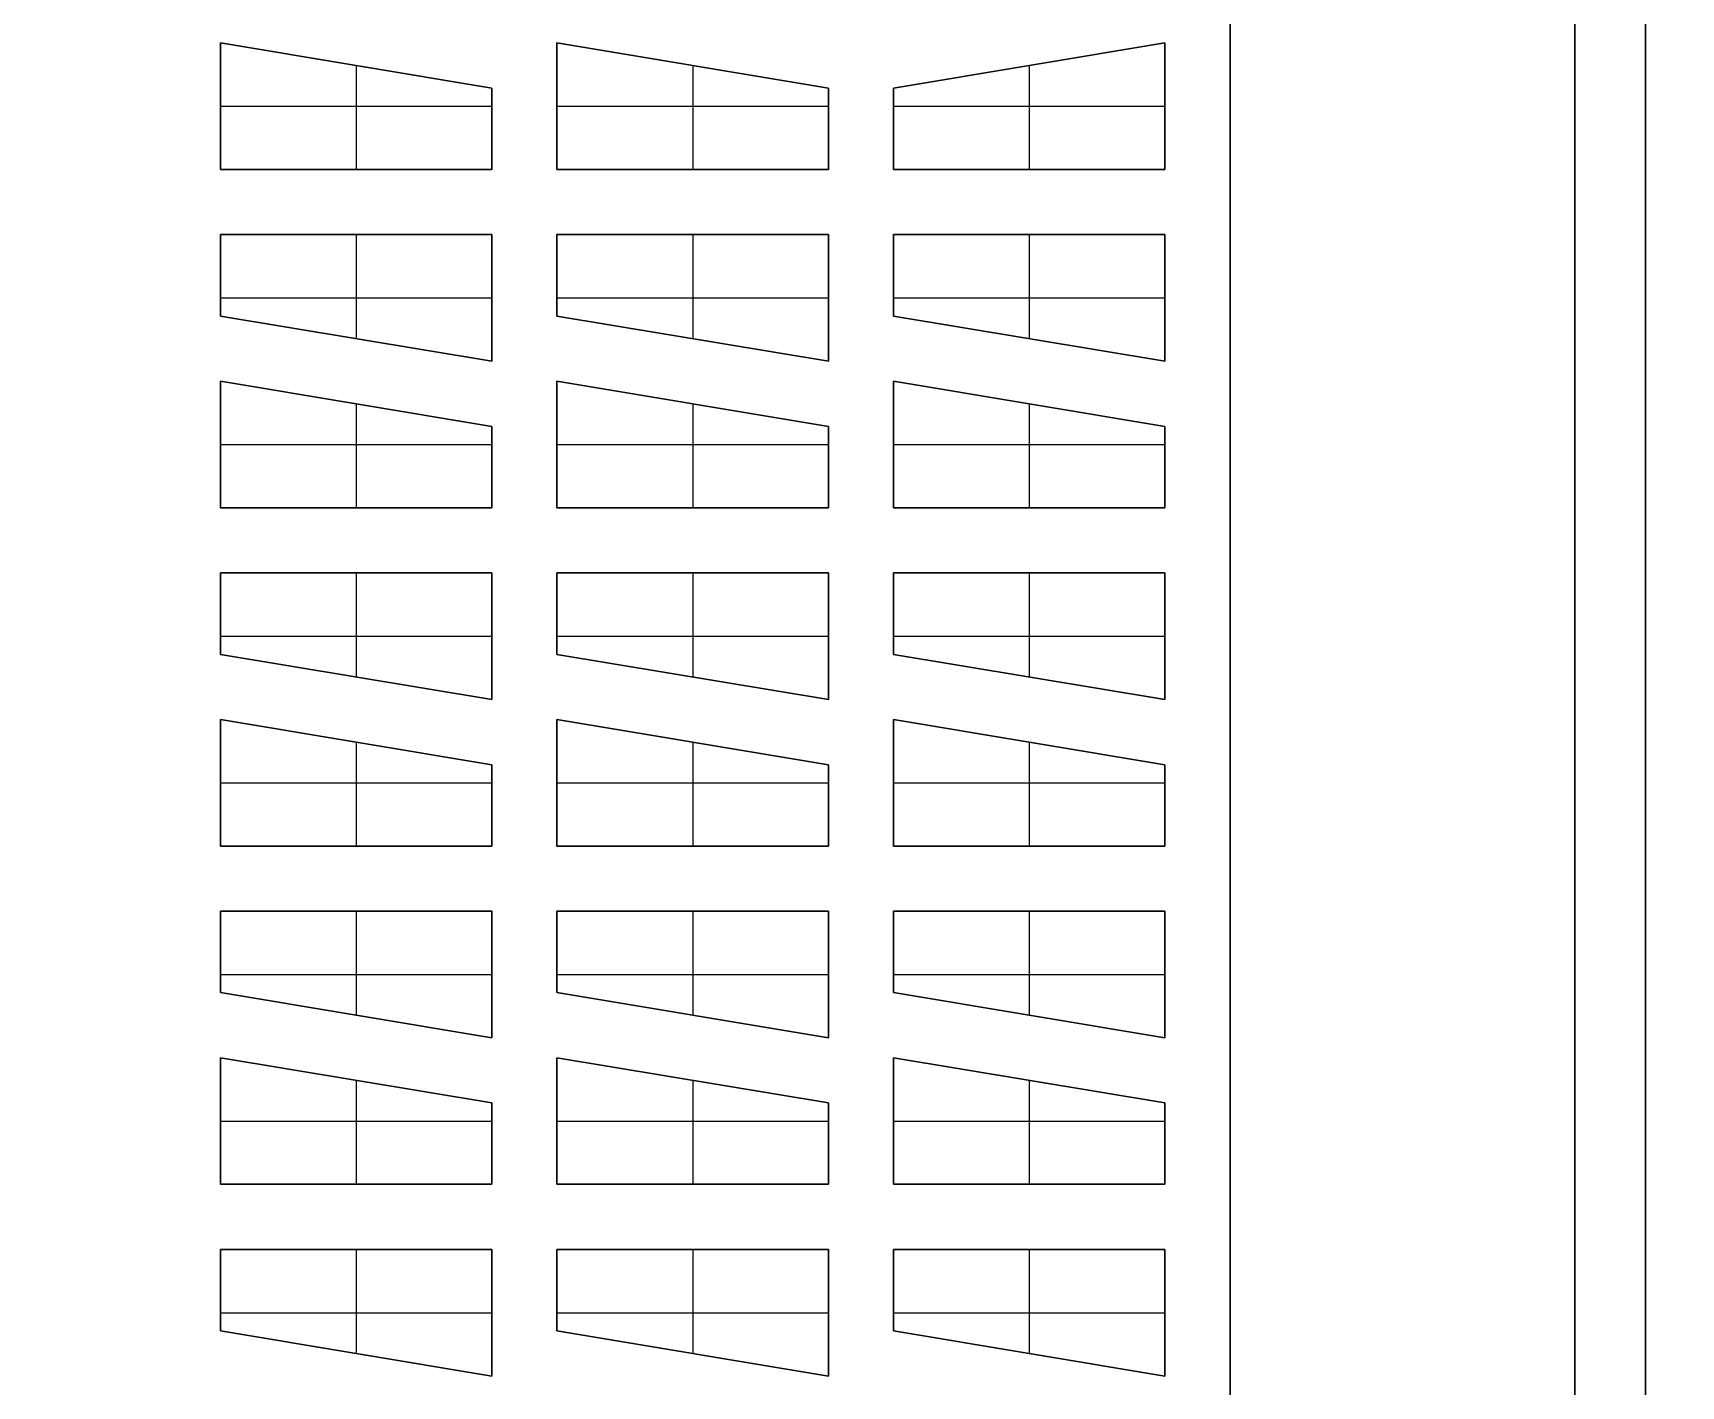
# Model space of a CAD drawing. Extents: x 1 to 2439, y 1 to 2439.
# Drawn here: x 313.6 to 617.2, y 225 to 474.3 of the extents above; entities that cross this region are included whole.
import ezdxf

# ---------------------------------------------------------------- set-up
doc = ezdxf.new("R2010")
doc.units = 0
doc.header["$MEASUREMENT"] = 0
for name, color, linetype in [('PROFILE_-_OUTSIDE', 18, 'CONTINUOUS'), ('SOLID', 4, 'CONTINUOUS'), ('STOCK_PERIMETER', 1, 'CONTINUOUS')]:
    doc.layers.add(name, color=color, linetype=linetype)

msp = doc.modelspace()

# ---------------------------------------------------------------- linework, layer by layer
at = {"layer": 'PROFILE_-_OUTSIDE'}
for p, q in [((597.6, 62, 0), (597.6, 1157.2, 0)), ((534.1, 1068.3, 0), (534.1, 150.9, 0))]:
    msp.add_line(p, q, dxfattribs=at)
at = {"layer": 'PROFILE_-_OUTSIDE', "color": 0, "linetype": 'BYBLOCK'}
for p, q in [((348.1, 449.17, 0), (348.1, 472.5, 0)), ((348.1, 472.5, 0), (398.1, 464.17, 0)), ((410.1, 449.17, 0), (410.1, 472.5, 0)), ((410.1, 472.5, 0), (460.1, 464.17, 0)), ((522.1, 472.5, 0), (472.1, 464.17, 0)), ((522.1, 449.17, 0), (522.1, 472.5, 0)), ((398.1, 464.17, 0), (398.1, 449.17, 0)), ((460.1, 464.17, 0), (460.1, 449.17, 0)), ((472.1, 464.17, 0), (472.1, 449.17, 0)), ((398.1, 449.17, 0), (348.1, 449.17, 0)), ((460.1, 449.17, 0), (410.1, 449.17, 0)), ((472.1, 449.17, 0), (522.1, 449.17, 0)), ((348.1, 437.17, 0), (398.1, 437.17, 0)), ((348.1, 422.17, 0), (348.1, 437.17, 0)), ((398.1, 437.17, 0), (398.1, 413.83, 0)), ((410.1, 437.17, 0), (460.1, 437.17, 0)), ((410.1, 422.17, 0), (410.1, 437.17, 0)), ((460.1, 437.17, 0), (460.1, 413.83, 0)), ((472.1, 437.17, 0), (522.1, 437.17, 0)), ((472.1, 422.17, 0), (472.1, 437.17, 0)), ((522.1, 437.17, 0), (522.1, 413.83, 0)), ((398.1, 413.83, 0), (348.1, 422.17, 0)), ((460.1, 413.83, 0), (410.1, 422.17, 0)), ((522.1, 413.83, 0), (472.1, 422.17, 0)), ((348.1, 386.83, 0), (348.1, 410.17, 0)), ((348.1, 410.17, 0), (398.1, 401.83, 0)), ((410.1, 386.83, 0), (410.1, 410.17, 0)), ((410.1, 410.17, 0), (460.1, 401.83, 0)), ((472.1, 386.83, 0), (472.1, 410.17, 0)), ((472.1, 410.17, 0), (522.1, 401.83, 0)), ((398.1, 401.83, 0), (398.1, 386.83, 0)), ((460.1, 401.83, 0), (460.1, 386.83, 0)), ((522.1, 401.83, 0), (522.1, 386.83, 0)), ((398.1, 386.83, 0), (348.1, 386.83, 0)), ((460.1, 386.83, 0), (410.1, 386.83, 0)), ((522.1, 386.83, 0), (472.1, 386.83, 0)), ((348.1, 374.83, 0), (398.1, 374.83, 0)), ((348.1, 359.83, 0), (348.1, 374.83, 0)), ((398.1, 374.83, 0), (398.1, 351.5, 0)), ((410.1, 374.83, 0), (460.1, 374.83, 0)), ((410.1, 359.83, 0), (410.1, 374.83, 0)), ((460.1, 374.83, 0), (460.1, 351.5, 0)), ((472.1, 374.83, 0), (522.1, 374.83, 0)), ((472.1, 359.83, 0), (472.1, 374.83, 0)), ((522.1, 374.83, 0), (522.1, 351.5, 0)), ((398.1, 351.5, 0), (348.1, 359.83, 0)), ((460.1, 351.5, 0), (410.1, 359.83, 0)), ((522.1, 351.5, 0), (472.1, 359.83, 0)), ((348.1, 324.5, 0), (348.1, 347.83, 0)), ((348.1, 347.83, 0), (398.1, 339.5, 0)), ((410.1, 324.5, 0), (410.1, 347.83, 0)), ((410.1, 347.83, 0), (460.1, 339.5, 0)), ((472.1, 324.5, 0), (472.1, 347.83, 0)), ((472.1, 347.83, 0), (522.1, 339.5, 0)), ((398.1, 339.5, 0), (398.1, 324.5, 0)), ((460.1, 339.5, 0), (460.1, 324.5, 0)), ((522.1, 339.5, 0), (522.1, 324.5, 0)), ((398.1, 324.5, 0), (348.1, 324.5, 0)), ((460.1, 324.5, 0), (410.1, 324.5, 0)), ((522.1, 324.5, 0), (472.1, 324.5, 0)), ((348.1, 312.5, 0), (398.1, 312.5, 0)), ((348.1, 297.5, 0), (348.1, 312.5, 0)), ((398.1, 312.5, 0), (398.1, 289.17, 0)), ((410.1, 312.5, 0), (460.1, 312.5, 0)), ((410.1, 297.5, 0), (410.1, 312.5, 0)), ((460.1, 312.5, 0), (460.1, 289.17, 0)), ((472.1, 312.5, 0), (522.1, 312.5, 0)), ((472.1, 297.5, 0), (472.1, 312.5, 0)), ((522.1, 312.5, 0), (522.1, 289.17, 0)), ((398.1, 289.17, 0), (348.1, 297.5, 0)), ((460.1, 289.17, 0), (410.1, 297.5, 0)), ((522.1, 289.17, 0), (472.1, 297.5, 0)), ((348.1, 262.17, 0), (348.1, 285.5, 0)), ((348.1, 285.5, 0), (398.1, 277.17, 0)), ((410.1, 262.17, 0), (410.1, 285.5, 0)), ((410.1, 285.5, 0), (460.1, 277.17, 0)), ((472.1, 262.17, 0), (472.1, 285.5, 0)), ((472.1, 285.5, 0), (522.1, 277.17, 0)), ((398.1, 277.17, 0), (398.1, 262.17, 0)), ((460.1, 277.17, 0), (460.1, 262.17, 0)), ((522.1, 277.17, 0), (522.1, 262.17, 0)), ((398.1, 262.17, 0), (348.1, 262.17, 0)), ((460.1, 262.17, 0), (410.1, 262.17, 0)), ((522.1, 262.17, 0), (472.1, 262.17, 0)), ((348.1, 250.17, 0), (398.1, 250.17, 0)), ((348.1, 235.17, 0), (348.1, 250.17, 0)), ((398.1, 250.17, 0), (398.1, 226.83, 0)), ((410.1, 250.17, 0), (460.1, 250.17, 0)), ((410.1, 235.17, 0), (410.1, 250.17, 0)), ((460.1, 250.17, 0), (460.1, 226.83, 0)), ((472.1, 250.17, 0), (522.1, 250.17, 0)), ((472.1, 235.17, 0), (472.1, 250.17, 0)), ((522.1, 250.17, 0), (522.1, 226.83, 0)), ((398.1, 226.83, 0), (348.1, 235.17, 0)), ((460.1, 226.83, 0), (410.1, 235.17, 0)), ((522.1, 226.83, 0), (472.1, 235.17, 0))]:
    msp.add_line(p, q, dxfattribs=at)
at = {"layer": 'SOLID'}
for p, q in [((597.6, 1157.2, 0), (597.6, 62, 0)), ((597.6, 1157.2, 17.78), (597.6, 62, 17.78)), ((597.6, 62, 8.89), (597.6, 1157.2, 8.89)), ((348.1, 472.5, 0), (398.1, 464.17, 0)), ((348.1, 449.17, 0), (348.1, 472.5, 0)), ((348.1, 449.17, 17.78), (348.1, 472.5, 17.78)), ((348.1, 472.5, 17.78), (348.1, 472.5, 0)), ((348.1, 472.5, 17.78), (398.1, 464.17, 17.78)), ((348.1, 472.5, 8.89), (348.1, 449.17, 8.89)), ((398.1, 464.17, 8.89), (348.1, 472.5, 8.89)), ((410.1, 472.5, 0), (460.1, 464.17, 0)), ((410.1, 449.17, 0), (410.1, 472.5, 0)), ((410.1, 449.17, 17.78), (410.1, 472.5, 17.78)), ((410.1, 472.5, 17.78), (410.1, 472.5, 0)), ((410.1, 472.5, 17.78), (460.1, 464.17, 17.78)), ((410.1, 472.5, 8.89), (410.1, 449.17, 8.89)), ((460.1, 464.17, 8.89), (410.1, 472.5, 8.89)), ((472.1, 464.17, 0), (522.1, 472.5, 0)), ((472.1, 464.17, 17.78), (522.1, 472.5, 17.78)), ((522.1, 472.5, 8.89), (472.1, 464.17, 8.89)), ((522.1, 472.5, 0), (522.1, 449.17, 0)), ((522.1, 472.5, 17.78), (522.1, 472.5, 0)), ((522.1, 472.5, 17.78), (522.1, 449.17, 17.78)), ((522.1, 449.17, 8.89), (522.1, 472.5, 8.89)), ((373.1, 468.33, 0), (373.1, 449.17, 0)), ((373.1, 468.33, 0), (373.1, 468.33, 17.78)), ((373.1, 468.33, 17.78), (373.1, 449.17, 17.78)), ((435.1, 468.33, 0), (435.1, 449.17, 0)), ((435.1, 468.33, 0), (435.1, 468.33, 17.78)), ((435.1, 468.33, 17.78), (435.1, 449.17, 17.78)), ((497.1, 468.33, 0), (497.1, 449.17, 0)), ((497.1, 468.33, 0), (497.1, 468.33, 17.78)), ((497.1, 468.33, 17.78), (497.1, 449.17, 17.78)), ((398.1, 464.17, 0), (398.1, 449.17, 0)), ((398.1, 464.17, 17.78), (398.1, 464.17, 0)), ((398.1, 464.17, 17.78), (398.1, 449.17, 17.78)), ((398.1, 449.17, 8.89), (398.1, 464.17, 8.89)), ((460.1, 464.17, 0), (460.1, 449.17, 0)), ((460.1, 464.17, 17.78), (460.1, 464.17, 0)), ((460.1, 464.17, 17.78), (460.1, 449.17, 17.78)), ((460.1, 449.17, 8.89), (460.1, 464.17, 8.89)), ((472.1, 449.17, 0), (472.1, 464.17, 0)), ((472.1, 449.17, 17.78), (472.1, 464.17, 17.78)), ((472.1, 464.17, 17.78), (472.1, 464.17, 0)), ((472.1, 464.17, 8.89), (472.1, 449.17, 8.89)), ((348.1, 460.83, 0), (398.1, 460.83, 0)), ((348.1, 460.83, 0), (348.1, 460.83, 17.78)), ((348.1, 460.83, 17.78), (398.1, 460.83, 17.78)), ((410.1, 460.83, 0), (460.1, 460.83, 0)), ((410.1, 460.83, 0), (410.1, 460.83, 17.78)), ((410.1, 460.83, 17.78), (460.1, 460.83, 17.78)), ((472.1, 460.83, 0), (522.1, 460.83, 0)), ((472.1, 460.83, 17.78), (522.1, 460.83, 17.78)), ((522.1, 460.83, 0), (522.1, 460.83, 17.78)), ((398.1, 456.67, 0), (398.1, 456.67, 17.78)), ((460.1, 456.67, 0), (460.1, 456.67, 17.78)), ((472.1, 456.67, 0), (472.1, 456.67, 17.78)), ((398.1, 449.17, 0), (348.1, 449.17, 0)), ((398.1, 449.17, 17.78), (348.1, 449.17, 17.78)), ((348.1, 449.17, 17.78), (348.1, 449.17, 0)), ((348.1, 449.17, 8.89), (398.1, 449.17, 8.89)), ((373.1, 449.17, 0), (373.1, 449.17, 17.78)), ((398.1, 449.17, 0), (398.1, 449.17, 17.78)), ((460.1, 449.17, 0), (410.1, 449.17, 0)), ((460.1, 449.17, 17.78), (410.1, 449.17, 17.78)), ((410.1, 449.17, 17.78), (410.1, 449.17, 0)), ((410.1, 449.17, 8.89), (460.1, 449.17, 8.89)), ((435.1, 449.17, 0), (435.1, 449.17, 17.78)), ((460.1, 449.17, 0), (460.1, 449.17, 17.78)), ((522.1, 449.17, 0), (472.1, 449.17, 0)), ((472.1, 449.17, 0), (472.1, 449.17, 17.78)), ((522.1, 449.17, 17.78), (472.1, 449.17, 17.78)), ((472.1, 449.17, 8.89), (522.1, 449.17, 8.89)), ((497.1, 449.17, 0), (497.1, 449.17, 17.78)), ((522.1, 449.17, 17.78), (522.1, 449.17, 0)), ((348.1, 437.17, 0), (398.1, 437.17, 0)), ((348.1, 422.17, 0), (348.1, 437.17, 0)), ((348.1, 437.17, 0), (348.1, 437.17, 17.78)), ((348.1, 437.17, 17.78), (398.1, 437.17, 17.78)), ((348.1, 422.17, 17.78), (348.1, 437.17, 17.78)), ((398.1, 437.17, 8.89), (348.1, 437.17, 8.89)), ((348.1, 437.17, 8.89), (348.1, 422.17, 8.89)), ((373.1, 437.17, 0), (373.1, 418, 0)), ((373.1, 437.17, 0), (373.1, 437.17, 17.78)), ((373.1, 437.17, 17.78), (373.1, 418, 17.78)), ((398.1, 437.17, 0), (398.1, 413.83, 0)), ((398.1, 437.17, 17.78), (398.1, 437.17, 0)), ((398.1, 437.17, 17.78), (398.1, 413.83, 17.78)), ((398.1, 413.83, 8.89), (398.1, 437.17, 8.89)), ((410.1, 437.17, 0), (460.1, 437.17, 0)), ((410.1, 422.17, 0), (410.1, 437.17, 0)), ((410.1, 437.17, 0), (410.1, 437.17, 17.78)), ((410.1, 437.17, 17.78), (460.1, 437.17, 17.78)), ((410.1, 422.17, 17.78), (410.1, 437.17, 17.78)), ((460.1, 437.17, 8.89), (410.1, 437.17, 8.89)), ((410.1, 437.17, 8.89), (410.1, 422.17, 8.89)), ((435.1, 437.17, 0), (435.1, 418, 0)), ((435.1, 437.17, 0), (435.1, 437.17, 17.78)), ((435.1, 437.17, 17.78), (435.1, 418, 17.78)), ((460.1, 437.17, 0), (460.1, 413.83, 0)), ((460.1, 437.17, 17.78), (460.1, 437.17, 0)), ((460.1, 437.17, 17.78), (460.1, 413.83, 17.78)), ((460.1, 413.83, 8.89), (460.1, 437.17, 8.89)), ((472.1, 437.17, 0), (522.1, 437.17, 0)), ((472.1, 422.17, 0), (472.1, 437.17, 0)), ((472.1, 437.17, 0), (472.1, 437.17, 17.78)), ((472.1, 437.17, 17.78), (522.1, 437.17, 17.78)), ((472.1, 422.17, 17.78), (472.1, 437.17, 17.78)), ((522.1, 437.17, 8.89), (472.1, 437.17, 8.89)), ((472.1, 437.17, 8.89), (472.1, 422.17, 8.89)), ((497.1, 437.17, 0), (497.1, 418, 0)), ((497.1, 437.17, 0), (497.1, 437.17, 17.78)), ((497.1, 437.17, 17.78), (497.1, 418, 17.78)), ((522.1, 437.17, 0), (522.1, 413.83, 0)), ((522.1, 437.17, 17.78), (522.1, 437.17, 0)), ((522.1, 437.17, 17.78), (522.1, 413.83, 17.78)), ((522.1, 413.83, 8.89), (522.1, 437.17, 8.89)), ((348.1, 429.67, 0), (348.1, 429.67, 17.78)), ((410.1, 429.67, 0), (410.1, 429.67, 17.78)), ((472.1, 429.67, 0), (472.1, 429.67, 17.78)), ((348.1, 425.5, 0), (398.1, 425.5, 0)), ((348.1, 425.5, 17.78), (398.1, 425.5, 17.78)), ((398.1, 425.5, 0), (398.1, 425.5, 17.78)), ((410.1, 425.5, 0), (460.1, 425.5, 0)), ((410.1, 425.5, 17.78), (460.1, 425.5, 17.78)), ((460.1, 425.5, 0), (460.1, 425.5, 17.78)), ((472.1, 425.5, 0), (522.1, 425.5, 0)), ((472.1, 425.5, 17.78), (522.1, 425.5, 17.78)), ((522.1, 425.5, 0), (522.1, 425.5, 17.78)), ((398.1, 413.83, 0), (348.1, 422.17, 0)), ((398.1, 413.83, 17.78), (348.1, 422.17, 17.78)), ((348.1, 422.17, 17.78), (348.1, 422.17, 0)), ((348.1, 422.17, 8.89), (398.1, 413.83, 8.89)), ((460.1, 413.83, 0), (410.1, 422.17, 0)), ((460.1, 413.83, 17.78), (410.1, 422.17, 17.78)), ((410.1, 422.17, 17.78), (410.1, 422.17, 0)), ((410.1, 422.17, 8.89), (460.1, 413.83, 8.89)), ((522.1, 413.83, 0), (472.1, 422.17, 0)), ((522.1, 413.83, 17.78), (472.1, 422.17, 17.78)), ((472.1, 422.17, 17.78), (472.1, 422.17, 0)), ((472.1, 422.17, 8.89), (522.1, 413.83, 8.89)), ((373.1, 418, 0), (373.1, 418, 17.78)), ((435.1, 418, 0), (435.1, 418, 17.78)), ((497.1, 418, 0), (497.1, 418, 17.78)), ((398.1, 413.83, 17.78), (398.1, 413.83, 0)), ((460.1, 413.83, 17.78), (460.1, 413.83, 0)), ((522.1, 413.83, 17.78), (522.1, 413.83, 0)), ((348.1, 410.17, 0), (398.1, 401.83, 0)), ((348.1, 386.83, 0), (348.1, 410.17, 0)), ((348.1, 386.83, 17.78), (348.1, 410.17, 17.78)), ((348.1, 410.17, 17.78), (348.1, 410.17, 0)), ((348.1, 410.17, 17.78), (398.1, 401.83, 17.78)), ((348.1, 410.17, 8.89), (348.1, 386.83, 8.89)), ((398.1, 401.83, 8.89), (348.1, 410.17, 8.89)), ((410.1, 410.17, 0), (460.1, 401.83, 0)), ((410.1, 386.83, 0), (410.1, 410.17, 0)), ((410.1, 386.83, 17.78), (410.1, 410.17, 17.78)), ((410.1, 410.17, 17.78), (410.1, 410.17, 0)), ((410.1, 410.17, 17.78), (460.1, 401.83, 17.78)), ((410.1, 410.17, 8.89), (410.1, 386.83, 8.89)), ((460.1, 401.83, 8.89), (410.1, 410.17, 8.89)), ((472.1, 410.17, 0), (522.1, 401.83, 0)), ((472.1, 386.83, 0), (472.1, 410.17, 0)), ((472.1, 386.83, 17.78), (472.1, 410.17, 17.78)), ((472.1, 410.17, 17.78), (472.1, 410.17, 0)), ((472.1, 410.17, 17.78), (522.1, 401.83, 17.78)), ((472.1, 410.17, 8.89), (472.1, 386.83, 8.89)), ((522.1, 401.83, 8.89), (472.1, 410.17, 8.89)), ((373.1, 406, 0), (373.1, 386.83, 0)), ((373.1, 406, 0), (373.1, 406, 17.78)), ((373.1, 406, 17.78), (373.1, 386.83, 17.78)), ((435.1, 406, 0), (435.1, 386.83, 0)), ((435.1, 406, 0), (435.1, 406, 17.78)), ((435.1, 406, 17.78), (435.1, 386.83, 17.78)), ((497.1, 406, 0), (497.1, 386.83, 0)), ((497.1, 406, 0), (497.1, 406, 17.78)), ((497.1, 406, 17.78), (497.1, 386.83, 17.78)), ((398.1, 401.83, 0), (398.1, 386.83, 0)), ((398.1, 401.83, 17.78), (398.1, 401.83, 0)), ((398.1, 401.83, 17.78), (398.1, 386.83, 17.78)), ((398.1, 386.83, 8.89), (398.1, 401.83, 8.89)), ((460.1, 401.83, 0), (460.1, 386.83, 0)), ((460.1, 401.83, 17.78), (460.1, 401.83, 0)), ((460.1, 401.83, 17.78), (460.1, 386.83, 17.78)), ((460.1, 386.83, 8.89), (460.1, 401.83, 8.89)), ((522.1, 401.83, 0), (522.1, 386.83, 0)), ((522.1, 401.83, 17.78), (522.1, 401.83, 0)), ((522.1, 401.83, 17.78), (522.1, 386.83, 17.78)), ((522.1, 386.83, 8.89), (522.1, 401.83, 8.89)), ((348.1, 398.5, 0), (398.1, 398.5, 0)), ((348.1, 398.5, 0), (348.1, 398.5, 17.78)), ((348.1, 398.5, 17.78), (398.1, 398.5, 17.78)), ((410.1, 398.5, 0), (460.1, 398.5, 0)), ((410.1, 398.5, 0), (410.1, 398.5, 17.78)), ((410.1, 398.5, 17.78), (460.1, 398.5, 17.78)), ((472.1, 398.5, 0), (522.1, 398.5, 0)), ((472.1, 398.5, 0), (472.1, 398.5, 17.78)), ((472.1, 398.5, 17.78), (522.1, 398.5, 17.78)), ((398.1, 394.33, 0), (398.1, 394.33, 17.78)), ((460.1, 394.33, 0), (460.1, 394.33, 17.78)), ((522.1, 394.33, 0), (522.1, 394.33, 17.78)), ((398.1, 386.83, 0), (348.1, 386.83, 0)), ((398.1, 386.83, 17.78), (348.1, 386.83, 17.78)), ((348.1, 386.83, 17.78), (348.1, 386.83, 0)), ((348.1, 386.83, 8.89), (398.1, 386.83, 8.89)), ((373.1, 386.83, 0), (373.1, 386.83, 17.78)), ((398.1, 386.83, 0), (398.1, 386.83, 17.78)), ((460.1, 386.83, 0), (410.1, 386.83, 0)), ((460.1, 386.83, 17.78), (410.1, 386.83, 17.78)), ((410.1, 386.83, 17.78), (410.1, 386.83, 0)), ((410.1, 386.83, 8.89), (460.1, 386.83, 8.89)), ((435.1, 386.83, 0), (435.1, 386.83, 17.78)), ((460.1, 386.83, 0), (460.1, 386.83, 17.78)), ((522.1, 386.83, 0), (472.1, 386.83, 0)), ((522.1, 386.83, 17.78), (472.1, 386.83, 17.78)), ((472.1, 386.83, 17.78), (472.1, 386.83, 0)), ((472.1, 386.83, 8.89), (522.1, 386.83, 8.89)), ((497.1, 386.83, 0), (497.1, 386.83, 17.78)), ((522.1, 386.83, 0), (522.1, 386.83, 17.78)), ((348.1, 374.83, 0), (398.1, 374.83, 0)), ((348.1, 359.83, 0), (348.1, 374.83, 0)), ((348.1, 374.83, 0), (348.1, 374.83, 17.78)), ((348.1, 374.83, 17.78), (398.1, 374.83, 17.78)), ((348.1, 359.83, 17.78), (348.1, 374.83, 17.78)), ((398.1, 374.83, 8.89), (348.1, 374.83, 8.89)), ((348.1, 374.83, 8.89), (348.1, 359.83, 8.89)), ((373.1, 374.83, 0), (373.1, 355.67, 0)), ((373.1, 374.83, 0), (373.1, 374.83, 17.78)), ((373.1, 374.83, 17.78), (373.1, 355.67, 17.78)), ((398.1, 374.83, 0), (398.1, 351.5, 0)), ((398.1, 374.83, 17.78), (398.1, 374.83, 0)), ((398.1, 374.83, 17.78), (398.1, 351.5, 17.78)), ((398.1, 351.5, 8.89), (398.1, 374.83, 8.89)), ((410.1, 374.83, 0), (460.1, 374.83, 0)), ((410.1, 359.83, 0), (410.1, 374.83, 0)), ((410.1, 374.83, 0), (410.1, 374.83, 17.78)), ((410.1, 374.83, 17.78), (460.1, 374.83, 17.78)), ((410.1, 359.83, 17.78), (410.1, 374.83, 17.78)), ((460.1, 374.83, 8.89), (410.1, 374.83, 8.89)), ((410.1, 374.83, 8.89), (410.1, 359.83, 8.89)), ((435.1, 374.83, 0), (435.1, 355.67, 0)), ((435.1, 374.83, 0), (435.1, 374.83, 17.78)), ((435.1, 374.83, 17.78), (435.1, 355.67, 17.78)), ((460.1, 374.83, 0), (460.1, 351.5, 0)), ((460.1, 374.83, 17.78), (460.1, 374.83, 0)), ((460.1, 374.83, 17.78), (460.1, 351.5, 17.78)), ((460.1, 351.5, 8.89), (460.1, 374.83, 8.89)), ((472.1, 374.83, 0), (522.1, 374.83, 0)), ((472.1, 359.83, 0), (472.1, 374.83, 0)), ((472.1, 374.83, 0), (472.1, 374.83, 17.78)), ((472.1, 374.83, 17.78), (522.1, 374.83, 17.78)), ((472.1, 359.83, 17.78), (472.1, 374.83, 17.78)), ((522.1, 374.83, 8.89), (472.1, 374.83, 8.89)), ((472.1, 374.83, 8.89), (472.1, 359.83, 8.89)), ((497.1, 374.83, 0), (497.1, 355.67, 0)), ((497.1, 374.83, 0), (497.1, 374.83, 17.78)), ((497.1, 374.83, 17.78), (497.1, 355.67, 17.78)), ((522.1, 374.83, 0), (522.1, 351.5, 0)), ((522.1, 374.83, 17.78), (522.1, 374.83, 0)), ((522.1, 374.83, 17.78), (522.1, 351.5, 17.78)), ((522.1, 351.5, 8.89), (522.1, 374.83, 8.89)), ((348.1, 367.33, 0), (348.1, 367.33, 17.78)), ((410.1, 367.33, 0), (410.1, 367.33, 17.78)), ((472.1, 367.33, 0), (472.1, 367.33, 17.78)), ((348.1, 363.17, 0), (398.1, 363.17, 0)), ((348.1, 363.17, 17.78), (398.1, 363.17, 17.78)), ((398.1, 363.17, 0), (398.1, 363.17, 17.78)), ((410.1, 363.17, 0), (460.1, 363.17, 0)), ((410.1, 363.17, 17.78), (460.1, 363.17, 17.78)), ((460.1, 363.17, 0), (460.1, 363.17, 17.78)), ((472.1, 363.17, 0), (522.1, 363.17, 0)), ((472.1, 363.17, 17.78), (522.1, 363.17, 17.78)), ((522.1, 363.17, 0), (522.1, 363.17, 17.78)), ((398.1, 351.5, 0), (348.1, 359.83, 0)), ((398.1, 351.5, 17.78), (348.1, 359.83, 17.78)), ((348.1, 359.83, 17.78), (348.1, 359.83, 0)), ((348.1, 359.83, 8.89), (398.1, 351.5, 8.89)), ((460.1, 351.5, 0), (410.1, 359.83, 0)), ((460.1, 351.5, 17.78), (410.1, 359.83, 17.78)), ((410.1, 359.83, 17.78), (410.1, 359.83, 0)), ((410.1, 359.83, 8.89), (460.1, 351.5, 8.89)), ((522.1, 351.5, 0), (472.1, 359.83, 0)), ((522.1, 351.5, 17.78), (472.1, 359.83, 17.78)), ((472.1, 359.83, 17.78), (472.1, 359.83, 0)), ((472.1, 359.83, 8.89), (522.1, 351.5, 8.89)), ((373.1, 355.67, 0), (373.1, 355.67, 17.78)), ((435.1, 355.67, 0), (435.1, 355.67, 17.78)), ((497.1, 355.67, 0), (497.1, 355.67, 17.78)), ((398.1, 351.5, 17.78), (398.1, 351.5, 0)), ((460.1, 351.5, 17.78), (460.1, 351.5, 0)), ((522.1, 351.5, 17.78), (522.1, 351.5, 0)), ((348.1, 347.83, 0), (398.1, 339.5, 0)), ((348.1, 324.5, 0), (348.1, 347.83, 0)), ((348.1, 324.5, 17.78), (348.1, 347.83, 17.78)), ((348.1, 347.83, 17.78), (348.1, 347.83, 0)), ((348.1, 347.83, 17.78), (398.1, 339.5, 17.78)), ((348.1, 347.83, 8.89), (348.1, 324.5, 8.89)), ((398.1, 339.5, 8.89), (348.1, 347.83, 8.89)), ((410.1, 347.83, 0), (460.1, 339.5, 0)), ((410.1, 324.5, 0), (410.1, 347.83, 0)), ((410.1, 324.5, 17.78), (410.1, 347.83, 17.78)), ((410.1, 347.83, 17.78), (410.1, 347.83, 0)), ((410.1, 347.83, 17.78), (460.1, 339.5, 17.78)), ((410.1, 347.83, 8.89), (410.1, 324.5, 8.89)), ((460.1, 339.5, 8.89), (410.1, 347.83, 8.89)), ((472.1, 347.83, 0), (522.1, 339.5, 0)), ((472.1, 324.5, 0), (472.1, 347.83, 0)), ((472.1, 324.5, 17.78), (472.1, 347.83, 17.78)), ((472.1, 347.83, 17.78), (472.1, 347.83, 0)), ((472.1, 347.83, 17.78), (522.1, 339.5, 17.78)), ((472.1, 347.83, 8.89), (472.1, 324.5, 8.89)), ((522.1, 339.5, 8.89), (472.1, 347.83, 8.89)), ((373.1, 343.67, 0), (373.1, 324.5, 0)), ((373.1, 343.67, 0), (373.1, 343.67, 17.78)), ((373.1, 343.67, 17.78), (373.1, 324.5, 17.78)), ((435.1, 343.67, 0), (435.1, 324.5, 0)), ((435.1, 343.67, 0), (435.1, 343.67, 17.78)), ((435.1, 343.67, 17.78), (435.1, 324.5, 17.78)), ((497.1, 343.67, 0), (497.1, 324.5, 0)), ((497.1, 343.67, 0), (497.1, 343.67, 17.78)), ((497.1, 343.67, 17.78), (497.1, 324.5, 17.78)), ((398.1, 339.5, 0), (398.1, 324.5, 0)), ((398.1, 339.5, 17.78), (398.1, 339.5, 0)), ((398.1, 339.5, 17.78), (398.1, 324.5, 17.78)), ((398.1, 324.5, 8.89), (398.1, 339.5, 8.89)), ((460.1, 339.5, 0), (460.1, 324.5, 0)), ((460.1, 339.5, 17.78), (460.1, 339.5, 0)), ((460.1, 339.5, 17.78), (460.1, 324.5, 17.78)), ((460.1, 324.5, 8.89), (460.1, 339.5, 8.89)), ((522.1, 339.5, 0), (522.1, 324.5, 0)), ((522.1, 339.5, 17.78), (522.1, 339.5, 0)), ((522.1, 339.5, 17.78), (522.1, 324.5, 17.78)), ((522.1, 324.5, 8.89), (522.1, 339.5, 8.89)), ((348.1, 336.17, 0), (398.1, 336.17, 0)), ((348.1, 336.17, 0), (348.1, 336.17, 17.78)), ((348.1, 336.17, 17.78), (398.1, 336.17, 17.78)), ((410.1, 336.17, 0), (460.1, 336.17, 0)), ((410.1, 336.17, 0), (410.1, 336.17, 17.78)), ((410.1, 336.17, 17.78), (460.1, 336.17, 17.78)), ((472.1, 336.17, 0), (522.1, 336.17, 0)), ((472.1, 336.17, 0), (472.1, 336.17, 17.78)), ((472.1, 336.17, 17.78), (522.1, 336.17, 17.78)), ((398.1, 332, 0), (398.1, 332, 17.78)), ((460.1, 332, 0), (460.1, 332, 17.78)), ((522.1, 332, 0), (522.1, 332, 17.78)), ((398.1, 324.5, 0), (348.1, 324.5, 0)), ((398.1, 324.5, 17.78), (348.1, 324.5, 17.78)), ((348.1, 324.5, 17.78), (348.1, 324.5, 0)), ((348.1, 324.5, 8.89), (398.1, 324.5, 8.89)), ((373.1, 324.5, 0), (373.1, 324.5, 17.78)), ((398.1, 324.5, 0), (398.1, 324.5, 17.78)), ((460.1, 324.5, 0), (410.1, 324.5, 0)), ((460.1, 324.5, 17.78), (410.1, 324.5, 17.78)), ((410.1, 324.5, 17.78), (410.1, 324.5, 0)), ((410.1, 324.5, 8.89), (460.1, 324.5, 8.89)), ((435.1, 324.5, 0), (435.1, 324.5, 17.78)), ((460.1, 324.5, 0), (460.1, 324.5, 17.78)), ((522.1, 324.5, 0), (472.1, 324.5, 0)), ((522.1, 324.5, 17.78), (472.1, 324.5, 17.78)), ((472.1, 324.5, 17.78), (472.1, 324.5, 0)), ((472.1, 324.5, 8.89), (522.1, 324.5, 8.89)), ((497.1, 324.5, 0), (497.1, 324.5, 17.78)), ((522.1, 324.5, 0), (522.1, 324.5, 17.78)), ((348.1, 312.5, 0), (398.1, 312.5, 0)), ((348.1, 297.5, 0), (348.1, 312.5, 0)), ((348.1, 312.5, 0), (348.1, 312.5, 17.78)), ((348.1, 312.5, 17.78), (398.1, 312.5, 17.78)), ((348.1, 297.5, 17.78), (348.1, 312.5, 17.78)), ((398.1, 312.5, 8.89), (348.1, 312.5, 8.89)), ((348.1, 312.5, 8.89), (348.1, 297.5, 8.89)), ((373.1, 312.5, 0), (373.1, 293.33, 0)), ((373.1, 312.5, 0), (373.1, 312.5, 17.78)), ((373.1, 312.5, 17.78), (373.1, 293.33, 17.78)), ((398.1, 312.5, 0), (398.1, 289.17, 0)), ((398.1, 312.5, 17.78), (398.1, 312.5, 0)), ((398.1, 312.5, 17.78), (398.1, 289.17, 17.78)), ((398.1, 289.17, 8.89), (398.1, 312.5, 8.89)), ((410.1, 312.5, 0), (460.1, 312.5, 0)), ((410.1, 297.5, 0), (410.1, 312.5, 0)), ((410.1, 312.5, 0), (410.1, 312.5, 17.78)), ((410.1, 312.5, 17.78), (460.1, 312.5, 17.78)), ((410.1, 297.5, 17.78), (410.1, 312.5, 17.78)), ((460.1, 312.5, 8.89), (410.1, 312.5, 8.89)), ((410.1, 312.5, 8.89), (410.1, 297.5, 8.89)), ((435.1, 312.5, 0), (435.1, 293.33, 0)), ((435.1, 312.5, 0), (435.1, 312.5, 17.78)), ((435.1, 312.5, 17.78), (435.1, 293.33, 17.78)), ((460.1, 312.5, 0), (460.1, 289.17, 0)), ((460.1, 312.5, 17.78), (460.1, 312.5, 0)), ((460.1, 312.5, 17.78), (460.1, 289.17, 17.78)), ((460.1, 289.17, 8.89), (460.1, 312.5, 8.89)), ((472.1, 312.5, 0), (522.1, 312.5, 0)), ((472.1, 297.5, 0), (472.1, 312.5, 0)), ((472.1, 312.5, 0), (472.1, 312.5, 17.78)), ((472.1, 312.5, 17.78), (522.1, 312.5, 17.78)), ((472.1, 297.5, 17.78), (472.1, 312.5, 17.78)), ((522.1, 312.5, 8.89), (472.1, 312.5, 8.89)), ((472.1, 312.5, 8.89), (472.1, 297.5, 8.89)), ((497.1, 312.5, 0), (497.1, 293.33, 0)), ((497.1, 312.5, 0), (497.1, 312.5, 17.78)), ((497.1, 312.5, 17.78), (497.1, 293.33, 17.78)), ((522.1, 312.5, 0), (522.1, 289.17, 0)), ((522.1, 312.5, 17.78), (522.1, 312.5, 0)), ((522.1, 312.5, 17.78), (522.1, 289.17, 17.78)), ((522.1, 289.17, 8.89), (522.1, 312.5, 8.89)), ((348.1, 305, 0), (348.1, 305, 17.78)), ((410.1, 305, 0), (410.1, 305, 17.78)), ((472.1, 305, 0), (472.1, 305, 17.78)), ((348.1, 300.83, 0), (398.1, 300.83, 0)), ((348.1, 300.83, 17.78), (398.1, 300.83, 17.78)), ((398.1, 300.83, 0), (398.1, 300.83, 17.78)), ((410.1, 300.83, 0), (460.1, 300.83, 0)), ((410.1, 300.83, 17.78), (460.1, 300.83, 17.78)), ((460.1, 300.83, 0), (460.1, 300.83, 17.78)), ((472.1, 300.83, 0), (522.1, 300.83, 0)), ((472.1, 300.83, 17.78), (522.1, 300.83, 17.78)), ((522.1, 300.83, 0), (522.1, 300.83, 17.78)), ((398.1, 289.17, 0), (348.1, 297.5, 0)), ((398.1, 289.17, 17.78), (348.1, 297.5, 17.78)), ((348.1, 297.5, 17.78), (348.1, 297.5, 0)), ((348.1, 297.5, 8.89), (398.1, 289.17, 8.89)), ((460.1, 289.17, 0), (410.1, 297.5, 0)), ((460.1, 289.17, 17.78), (410.1, 297.5, 17.78)), ((410.1, 297.5, 17.78), (410.1, 297.5, 0)), ((410.1, 297.5, 8.89), (460.1, 289.17, 8.89)), ((522.1, 289.17, 0), (472.1, 297.5, 0)), ((522.1, 289.17, 17.78), (472.1, 297.5, 17.78)), ((472.1, 297.5, 17.78), (472.1, 297.5, 0)), ((472.1, 297.5, 8.89), (522.1, 289.17, 8.89)), ((373.1, 293.33, 0), (373.1, 293.33, 17.78)), ((435.1, 293.33, 0), (435.1, 293.33, 17.78)), ((497.1, 293.33, 0), (497.1, 293.33, 17.78)), ((398.1, 289.17, 17.78), (398.1, 289.17, 0)), ((460.1, 289.17, 17.78), (460.1, 289.17, 0)), ((522.1, 289.17, 17.78), (522.1, 289.17, 0)), ((348.1, 285.5, 0), (398.1, 277.17, 0)), ((348.1, 262.17, 0), (348.1, 285.5, 0)), ((348.1, 262.17, 17.78), (348.1, 285.5, 17.78)), ((348.1, 285.5, 17.78), (348.1, 285.5, 0)), ((348.1, 285.5, 17.78), (398.1, 277.17, 17.78)), ((348.1, 285.5, 8.89), (348.1, 262.17, 8.89)), ((398.1, 277.17, 8.89), (348.1, 285.5, 8.89)), ((410.1, 285.5, 0), (460.1, 277.17, 0)), ((410.1, 262.17, 0), (410.1, 285.5, 0)), ((410.1, 262.17, 17.78), (410.1, 285.5, 17.78)), ((410.1, 285.5, 17.78), (410.1, 285.5, 0)), ((410.1, 285.5, 17.78), (460.1, 277.17, 17.78)), ((410.1, 285.5, 8.89), (410.1, 262.17, 8.89)), ((460.1, 277.17, 8.89), (410.1, 285.5, 8.89)), ((472.1, 285.5, 0), (522.1, 277.17, 0)), ((472.1, 262.17, 0), (472.1, 285.5, 0)), ((472.1, 262.17, 17.78), (472.1, 285.5, 17.78)), ((472.1, 285.5, 17.78), (472.1, 285.5, 0)), ((472.1, 285.5, 17.78), (522.1, 277.17, 17.78)), ((472.1, 285.5, 8.89), (472.1, 262.17, 8.89)), ((522.1, 277.17, 8.89), (472.1, 285.5, 8.89)), ((373.1, 281.33, 0), (373.1, 262.17, 0)), ((373.1, 281.33, 0), (373.1, 281.33, 17.78)), ((373.1, 281.33, 17.78), (373.1, 262.17, 17.78)), ((435.1, 281.33, 0), (435.1, 262.17, 0)), ((435.1, 281.33, 0), (435.1, 281.33, 17.78)), ((435.1, 281.33, 17.78), (435.1, 262.17, 17.78)), ((497.1, 281.33, 0), (497.1, 262.17, 0)), ((497.1, 281.33, 0), (497.1, 281.33, 17.78)), ((497.1, 281.33, 17.78), (497.1, 262.17, 17.78)), ((398.1, 277.17, 0), (398.1, 262.17, 0)), ((398.1, 277.17, 17.78), (398.1, 277.17, 0)), ((398.1, 277.17, 17.78), (398.1, 262.17, 17.78)), ((398.1, 262.17, 8.89), (398.1, 277.17, 8.89)), ((460.1, 277.17, 0), (460.1, 262.17, 0)), ((460.1, 277.17, 17.78), (460.1, 277.17, 0)), ((460.1, 277.17, 17.78), (460.1, 262.17, 17.78)), ((460.1, 262.17, 8.89), (460.1, 277.17, 8.89)), ((522.1, 277.17, 0), (522.1, 262.17, 0)), ((522.1, 277.17, 17.78), (522.1, 277.17, 0)), ((522.1, 277.17, 17.78), (522.1, 262.17, 17.78)), ((522.1, 262.17, 8.89), (522.1, 277.17, 8.89)), ((348.1, 273.83, 0), (398.1, 273.83, 0)), ((348.1, 273.83, 0), (348.1, 273.83, 17.78)), ((348.1, 273.83, 17.78), (398.1, 273.83, 17.78)), ((410.1, 273.83, 0), (460.1, 273.83, 0)), ((410.1, 273.83, 0), (410.1, 273.83, 17.78)), ((410.1, 273.83, 17.78), (460.1, 273.83, 17.78)), ((472.1, 273.83, 0), (522.1, 273.83, 0)), ((472.1, 273.83, 0), (472.1, 273.83, 17.78)), ((472.1, 273.83, 17.78), (522.1, 273.83, 17.78)), ((398.1, 269.67, 0), (398.1, 269.67, 17.78)), ((460.1, 269.67, 0), (460.1, 269.67, 17.78)), ((522.1, 269.67, 0), (522.1, 269.67, 17.78)), ((398.1, 262.17, 0), (348.1, 262.17, 0)), ((398.1, 262.17, 17.78), (348.1, 262.17, 17.78)), ((348.1, 262.17, 17.78), (348.1, 262.17, 0)), ((348.1, 262.17, 8.89), (398.1, 262.17, 8.89)), ((373.1, 262.17, 0), (373.1, 262.17, 17.78)), ((398.1, 262.17, 0), (398.1, 262.17, 17.78)), ((460.1, 262.17, 0), (410.1, 262.17, 0)), ((460.1, 262.17, 17.78), (410.1, 262.17, 17.78)), ((410.1, 262.17, 17.78), (410.1, 262.17, 0)), ((410.1, 262.17, 8.89), (460.1, 262.17, 8.89)), ((435.1, 262.17, 0), (435.1, 262.17, 17.78)), ((460.1, 262.17, 0), (460.1, 262.17, 17.78)), ((522.1, 262.17, 0), (472.1, 262.17, 0)), ((522.1, 262.17, 17.78), (472.1, 262.17, 17.78)), ((472.1, 262.17, 17.78), (472.1, 262.17, 0)), ((472.1, 262.17, 8.89), (522.1, 262.17, 8.89)), ((497.1, 262.17, 0), (497.1, 262.17, 17.78)), ((522.1, 262.17, 0), (522.1, 262.17, 17.78)), ((348.1, 250.17, 0), (398.1, 250.17, 0)), ((348.1, 235.17, 0), (348.1, 250.17, 0)), ((348.1, 250.17, 0), (348.1, 250.17, 17.78)), ((348.1, 250.17, 17.78), (398.1, 250.17, 17.78)), ((348.1, 235.17, 17.78), (348.1, 250.17, 17.78)), ((398.1, 250.17, 8.89), (348.1, 250.17, 8.89)), ((348.1, 250.17, 8.89), (348.1, 235.17, 8.89)), ((373.1, 250.17, 0), (373.1, 231, 0)), ((373.1, 250.17, 0), (373.1, 250.17, 17.78)), ((373.1, 250.17, 17.78), (373.1, 231, 17.78)), ((398.1, 250.17, 0), (398.1, 226.83, 0)), ((398.1, 250.17, 17.78), (398.1, 250.17, 0)), ((398.1, 250.17, 17.78), (398.1, 226.83, 17.78)), ((398.1, 226.83, 8.89), (398.1, 250.17, 8.89)), ((410.1, 250.17, 0), (460.1, 250.17, 0)), ((410.1, 235.17, 0), (410.1, 250.17, 0)), ((410.1, 250.17, 0), (410.1, 250.17, 17.78)), ((410.1, 250.17, 17.78), (460.1, 250.17, 17.78)), ((410.1, 235.17, 17.78), (410.1, 250.17, 17.78)), ((460.1, 250.17, 8.89), (410.1, 250.17, 8.89)), ((410.1, 250.17, 8.89), (410.1, 235.17, 8.89)), ((435.1, 250.17, 0), (435.1, 231, 0)), ((435.1, 250.17, 0), (435.1, 250.17, 17.78)), ((435.1, 250.17, 17.78), (435.1, 231, 17.78)), ((460.1, 250.17, 0), (460.1, 226.83, 0)), ((460.1, 250.17, 17.78), (460.1, 250.17, 0)), ((460.1, 250.17, 17.78), (460.1, 226.83, 17.78)), ((460.1, 226.83, 8.89), (460.1, 250.17, 8.89)), ((472.1, 250.17, 0), (522.1, 250.17, 0)), ((472.1, 235.17, 0), (472.1, 250.17, 0)), ((472.1, 250.17, 0), (472.1, 250.17, 17.78)), ((472.1, 250.17, 17.78), (522.1, 250.17, 17.78)), ((472.1, 235.17, 17.78), (472.1, 250.17, 17.78)), ((522.1, 250.17, 8.89), (472.1, 250.17, 8.89)), ((472.1, 250.17, 8.89), (472.1, 235.17, 8.89)), ((497.1, 250.17, 0), (497.1, 231, 0)), ((497.1, 250.17, 0), (497.1, 250.17, 17.78)), ((497.1, 250.17, 17.78), (497.1, 231, 17.78)), ((522.1, 250.17, 0), (522.1, 226.83, 0)), ((522.1, 250.17, 17.78), (522.1, 250.17, 0)), ((522.1, 250.17, 17.78), (522.1, 226.83, 17.78)), ((522.1, 226.83, 8.89), (522.1, 250.17, 8.89)), ((348.1, 242.67, 0), (348.1, 242.67, 17.78)), ((410.1, 242.67, 0), (410.1, 242.67, 17.78)), ((472.1, 242.67, 0), (472.1, 242.67, 17.78)), ((348.1, 238.5, 0), (398.1, 238.5, 0)), ((348.1, 238.5, 17.78), (398.1, 238.5, 17.78)), ((398.1, 238.5, 0), (398.1, 238.5, 17.78)), ((410.1, 238.5, 0), (460.1, 238.5, 0)), ((410.1, 238.5, 17.78), (460.1, 238.5, 17.78)), ((460.1, 238.5, 0), (460.1, 238.5, 17.78)), ((472.1, 238.5, 0), (522.1, 238.5, 0)), ((472.1, 238.5, 17.78), (522.1, 238.5, 17.78)), ((522.1, 238.5, 0), (522.1, 238.5, 17.78)), ((398.1, 226.83, 0), (348.1, 235.17, 0)), ((398.1, 226.83, 17.78), (348.1, 235.17, 17.78)), ((348.1, 235.17, 17.78), (348.1, 235.17, 0)), ((348.1, 235.17, 8.89), (398.1, 226.83, 8.89)), ((460.1, 226.83, 0), (410.1, 235.17, 0)), ((460.1, 226.83, 17.78), (410.1, 235.17, 17.78)), ((410.1, 235.17, 17.78), (410.1, 235.17, 0)), ((410.1, 235.17, 8.89), (460.1, 226.83, 8.89)), ((522.1, 226.83, 0), (472.1, 235.17, 0)), ((522.1, 226.83, 17.78), (472.1, 235.17, 17.78)), ((472.1, 235.17, 17.78), (472.1, 235.17, 0)), ((472.1, 235.17, 8.89), (522.1, 226.83, 8.89)), ((373.1, 231, 0), (373.1, 231, 17.78)), ((435.1, 231, 0), (435.1, 231, 17.78)), ((497.1, 231, 0), (497.1, 231, 17.78)), ((398.1, 226.83, 17.78), (398.1, 226.83, 0)), ((460.1, 226.83, 17.78), (460.1, 226.83, 0)), ((522.1, 226.83, 17.78), (522.1, 226.83, 0))]:
    msp.add_line(p, q, dxfattribs=at)
for points in [[(410.91, 125.5), (508.7, 125.5, 0.414214), (534.1, 150.9), (534.1, 1068.3, 0.414214), (508.7, 1093.7), (410.91, 1093.7)], [(410.91, 125.5), (508.7, 125.5, 0.414214), (534.1, 150.9), (534.1, 1068.3, 0.414214), (508.7, 1093.7), (410.91, 1093.7)], [(410.91, 1093.7), (508.7, 1093.7, -0.414214), (534.1, 1068.3), (534.1, 150.9, -0.414214), (508.7, 125.5), (410.91, 125.5)]]:
    msp.add_lwpolyline(points, format="xyb", dxfattribs=at)
at = {"layer": 'STOCK_PERIMETER'}
for points in [[(610.65, 0.64), (1.05, 0.64), (1.05, 1219.84), (610.65, 1219.84)], [(1220.25, 0.64), (610.65, 0.64), (610.65, 1219.84), (1220.25, 1219.84)]]:
    msp.add_lwpolyline(points, close=True, dxfattribs=at)

doc.saveas('drawing.dxf')
